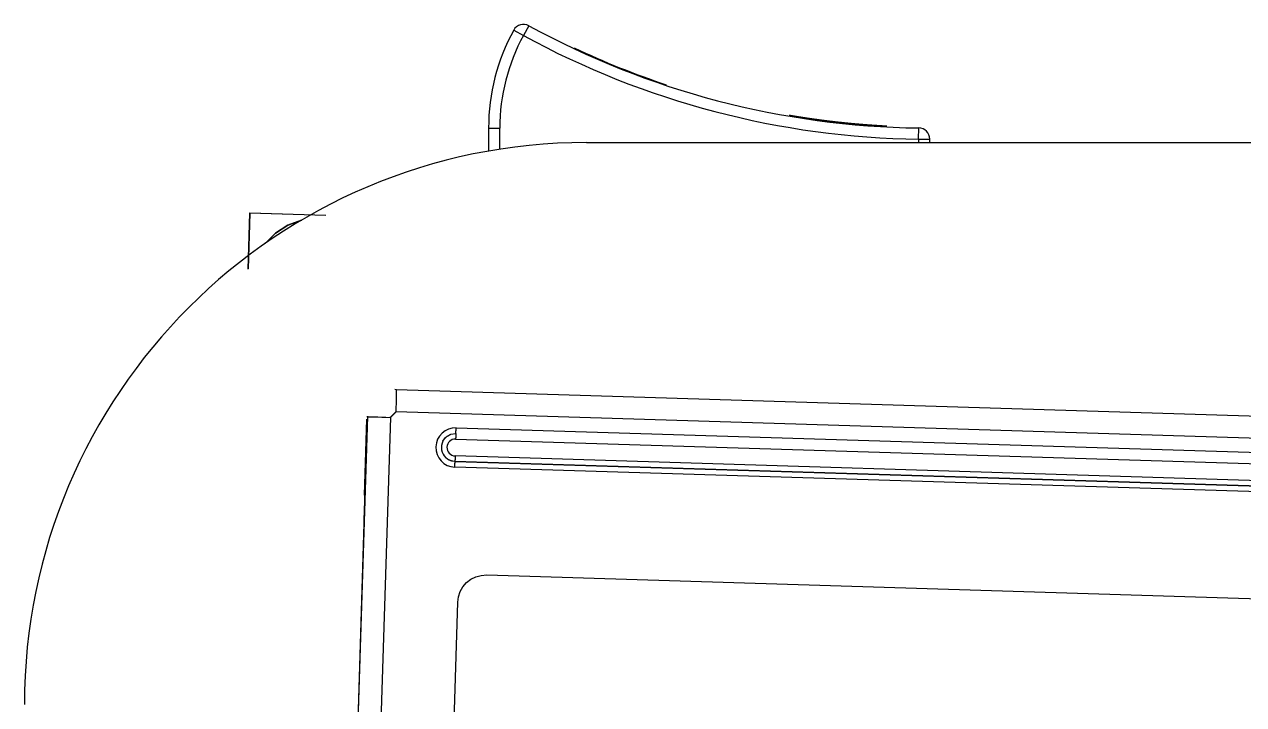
# Model space of a CAD drawing. Extents: x 2.75 to 8.34, y 2.35 to 7.17.
# Drawn here: x 2.7505 to 3.1775, y 3.8078 to 4.046 of the extents above; entities that cross this region are included whole.
import ezdxf

# ---------------------------------------------------------------- set-up
doc = ezdxf.new("R2010")
doc.units = 0
doc.header["$LTSCALE"] = 0.5
doc.layers.add('TANGENT_LINES', color=7, linetype='CONTINUOUS')
doc.layers.add('VISIBLE', color=7, linetype='CONTINUOUS')

msp = doc.modelspace()

# ---------------------------------------------------------------- linework, layer by layer
at = {"layer": 'TANGENT_LINES'}
for p, q in [((2.921852289957546, 4.044001233316318), (2.925276512485939, 4.042121475582315)), ((2.92714846802206, 4.045549969644331), (2.925276512485939, 4.042121475582315)), ((2.913060108875436, 4.009714452248098), (2.916966358875436, 4.009714452248098)), ((2.916966358875436, 4.002274173821219), (2.916966358875436, 4.009714452248098)), ((3.063653858875436, 4.005833899668445), (3.063705251492003, 4.009739811580082)), ((3.063653858875436, 4.005833899668445), (3.063653858875436, 4.004632988243832)), ((3.063653858875436, 4.005833899668445), (3.067560108875436, 4.005833899668445)), ((2.880857069439986, 3.918173007125909), (3.56259482508805, 3.897185035956877)), ((2.863202715246482, 3.664659411587753), (2.870716604387719, 3.908638016865824)), ((2.878654819775383, 3.908383384149495), (2.871140930634146, 3.664404778871423)), ((3.562420668435379, 3.889302411030741), (2.880682912787314, 3.910290382199773)), ((3.540772963426903, 3.875204499597067), (2.9013363960082, 3.894890186842966)), ((3.540694413513238, 3.871261643717437), (2.901257845986333, 3.890947330966666)), ((3.540729424227702, 3.873233843367707), (2.901292856880897, 3.892919530611392)), ((2.901301385239692, 3.892917987194615), (2.901292856881168, 3.892919530611482)), ((2.901301385239405, 3.892917987194528), (3.540737952586209, 3.873232299950843))]:
    msp.add_line(p, q, dxfattribs=at)
for points in [[(2.901595836281921, 3.902757377598299), (2.901594204667457, 3.9027382978811), (2.901592573725256, 3.902718876392597), (2.901590944127581, 3.902698771361487), (2.901589316546694, 3.902677641016466), (2.901587691654857, 3.902655143586231), (2.901586070124335, 3.902630937299479), (2.901584452626416, 3.902604680678994), (2.901582839404785, 3.902576161615769), (2.90158122960657, 3.902545499750997), (2.901579622205589, 3.902512867159019), (2.901578016175661, 3.902478435914174), (2.901576410490605, 3.902442378090805), (2.901574804124239, 3.902404865763252), (2.901573196050383, 3.902366071005856), (2.901571585242854, 3.902326165892958), (2.901569970675473, 3.902285322498899), (2.901568351322056, 3.902243712898019), (2.901566726156423, 3.902201509164659), (2.901565094216844, 3.902158878108879), (2.901563455625218, 3.902115898031081), (2.901561811403163, 3.902072573743922), (2.901560162599564, 3.902028907832781), (2.901558510263305, 3.901984902883034), (2.901556855443271, 3.901940561480058), (2.901555199188349, 3.901895886209227), (2.901553542547423, 3.901850879655921), (2.901551886569378, 3.901805544405516), (2.901550232303101, 3.901759883043388), (2.901548580797474, 3.901713898154912), (2.901546933101385, 3.901667592325467), (2.901545290263718, 3.90162096814043), (2.901543653333358, 3.901574028185177), (2.901542023343, 3.901526775230486), (2.901540400688159, 3.901479219343204), (2.901538784932139, 3.901431380119566), (2.901537175582164, 3.90138327779788), (2.901535572145462, 3.901334932616461), (2.90153397412926, 3.901286364813619), (2.901532381040786, 3.901237594627664), (2.901530792387268, 3.901188642296909), (2.901529207675932, 3.901139528059663), (2.901527626414005, 3.90109027215424), (2.901526048108715, 3.901040894818951), (2.901524472267288, 3.900991416292103), (2.901522898396954, 3.900941856812012), (2.901521326004937, 3.900892236616988), (2.901519754598465, 3.900842575945338), (2.901518183684767, 3.900792895035381)], [(2.901604364640435, 3.902755834179951), (2.901605996254863, 3.902774913897152), (2.901607627197028, 3.902794335385657), (2.901609256794669, 3.902814440416771), (2.901610884375524, 3.902835570761799), (2.90161250926733, 3.902858068192045), (2.901614130797826, 3.902882274478815), (2.901615748295721, 3.902908531099322), (2.901617361517333, 3.902937050162575), (2.901618971315533, 3.902967712027379), (2.901620578716503, 3.903000344619393), (2.901622184746422, 3.903034775864276), (2.901623790431472, 3.903070833687686), (2.901625396797834, 3.903108346015285), (2.901627004871688, 3.903147140772725), (2.901628615679218, 3.903187045885671), (2.901630230246601, 3.903227889279778), (2.901631849600021, 3.903269498880707), (2.901633474765658, 3.903311702614114), (2.901635106705241, 3.903354333669942), (2.901636745296871, 3.90339731374779), (2.901638389518931, 3.903440638034994), (2.901640038322535, 3.903484303946184), (2.9016416906588, 3.903528308895977), (2.901643345478839, 3.903572650299001), (2.901645001733768, 3.903617325569878), (2.9016466583747, 3.90366233212323), (2.901648314352752, 3.903707667373682), (2.901649968619037, 3.903753328735856), (2.901651620124672, 3.903799313624376), (2.90165326782077, 3.903845619453865), (2.901654910658446, 3.903892243638947), (2.901656547588816, 3.903939183594245), (2.901658177579185, 3.903986436548979), (2.901659800234036, 3.904033992436305), (2.90166141599007, 3.904081831659985), (2.901663025340059, 3.904129933981714), (2.901664628776774, 3.904178279163174), (2.901666226792988, 3.904226846966059), (2.901667819881476, 3.904275617152054), (2.90166940853501, 3.904324569482851), (2.901670993246361, 3.904373683720135), (2.901672574508304, 3.9044229396256), (2.901674152813609, 3.904472316960931), (2.901675728655052, 3.904521795487818), (2.901677302525403, 3.904571354967949), (2.901678874917436, 3.904620975163013), (2.901680446323923, 3.904670635834701), (2.901682017237639, 3.904720316744699)], [(2.901336396044216, 3.894890186838833), (2.901334904186345, 3.894840411404081), (2.901333414063887, 3.894790656048157), (2.901331927412257, 3.894740940849892), (2.901330445966869, 3.894691285888117), (2.901328971463134, 3.894641711241657), (2.901327505636469, 3.894592236989345), (2.901326050222287, 3.89454288321001), (2.901324606956, 3.894493669982479), (2.901323177573024, 3.894444617385584), (2.901321763808771, 3.894395745498152), (2.901320367398657, 3.894347074399016), (2.901318990078091, 3.894298624167), (2.901317633582492, 3.894250414880938), (2.901316299647272, 3.894202466619658), (2.901314990007844, 3.894154799461989), (2.901313706293716, 3.894107432786703), (2.901312448695991, 3.894060376464612), (2.901311216368845, 3.894013633512311), (2.901310008443545, 3.893967206794974), (2.901308824051356, 3.893921099177773), (2.901307662323545, 3.893875313525882), (2.901306522391378, 3.893829852704473), (2.90130540338612, 3.893784719578719), (2.901304304439039, 3.893739917013791), (2.901303224681399, 3.893695447874863), (2.901302163244468, 3.893651315027107), (2.901301119259514, 3.893607521335698), (2.901300091857799, 3.893564069665805), (2.901299080170592, 3.893520962882602), (2.901298083534768, 3.893478206642402), (2.901297106922712, 3.893435883102859), (2.901296161497257, 3.893394158456247), (2.901295258738144, 3.893353203196808), (2.901294410125109, 3.893313187818783), (2.901293627137893, 3.893274282816413), (2.901292921256236, 3.893236658683941), (2.901292303959877, 3.893200485915606), (2.901291786728557, 3.89316593500565), (2.901291381042013, 3.893133176448314), (2.901291098379986, 3.89310238073784), (2.901290950222214, 3.893073718368468), (2.901290944287724, 3.893047301726274), (2.901291066800558, 3.893022911070569), (2.901291296360339, 3.893000208852976), (2.901291611557676, 3.892978857385875), (2.901291990983182, 3.892958518981643), (2.901292413227466, 3.892938855952655), (2.90129285688114, 3.89291953061129)], [(2.901257846076662, 3.890947330967063), (2.90125933793452, 3.890997106401866), (2.901260828056964, 3.891046861757839), (2.90126231470858, 3.891096576956154), (2.901263796153955, 3.891146231917981), (2.901265270657676, 3.89119580656449), (2.901266736484328, 3.891245280816853), (2.901268191898498, 3.891294634596238), (2.901269635164772, 3.89134384782382), (2.901271064547736, 3.891392900420765), (2.901272478311977, 3.891441772308246), (2.901273874722081, 3.891490443407434), (2.901275252042634, 3.891538893639499), (2.901276608538224, 3.891587102925611), (2.901277942473434, 3.891635051186941), (2.901279252112853, 3.891682718344662), (2.901280535826975, 3.891730085019999), (2.901281793424691, 3.89177714134214), (2.90128302575183, 3.891823884294491), (2.901284233677124, 3.891870311011878), (2.901285418069307, 3.891916418629128), (2.901286579797113, 3.891962204281069), (2.901287719729277, 3.892007665102529), (2.90128883873453, 3.892052798228335), (2.901289937681608, 3.892097600793313), (2.901291017439245, 3.892142069932294), (2.901292078876172, 3.8921862027801), (2.901293122861126, 3.892229996471563), (2.901294150262838, 3.892273448141508), (2.901295161950044, 3.892316554924762), (2.901296158585866, 3.892359311165016), (2.901297135197922, 3.892401634704616), (2.901298080623377, 3.892443359351287), (2.901298983382494, 3.892484314610786), (2.901299831995531, 3.892524329988868), (2.901300614982751, 3.892563234991293), (2.901301320864415, 3.892600859123819), (2.901301938160782, 3.892637031892201), (2.901302455392114, 3.892671582802198), (2.901302861078672, 3.892704341359569), (2.901303143740715, 3.892735137070069), (2.901303291898507, 3.892763799439457), (2.90130329783302, 3.892790216081653), (2.901303175320212, 3.892814606737342), (2.901302945760459, 3.8928373089549), (2.90130263056315, 3.892858660421956), (2.901302251137674, 3.892878998826135), (2.901301828893421, 3.89289866185506), (2.901301385239778, 3.892917987196361)]]:
    msp.add_lwpolyline(points, dxfattribs=at)
for centre, radius, start, end in [((2.984310108875436, 4.009714452248098), 0.06734375, 151.2350195467312, 180), ((3.067560108875436, 4.302714452248098), 0.29690625, 241.3654883354251, 269.2461657645852), ((2.901470125830458, 3.897833800869144), 0.0068897409534856, 88.23762052098644, 268.2343807618577), ((2.901427425722317, 3.89784150226949), 0.0029527878833699, 88.23865867204478, 268.2333425568709)]:
    msp.add_arc(centre, radius, start, end, dxfattribs=at)
at = {"layer": 'VISIBLE'}
for p, q in [((2.942913674391444, 4.037549849839654), (2.943020028004486, 4.037776099500412)), ((2.9751643210599, 4.02466406401973), (2.97524315705633, 4.024901308378286)), ((2.913060108875436, 4.009714452248098), (2.913060108875436, 4.001623641454224)), ((3.067560108875436, 4.004632988243832), (3.067560108875436, 4.005833899668445)), ((2.947348970514937, 4.004632988243833), (3.439474954766905, 4.004632988243833)), ((2.829307143284153, 3.979943064752968), (2.828703355328613, 3.960337858912493)), ((2.829452125378788, 3.979916826666277), (2.8288522902521, 3.960439970559502)), ((2.829307143284153, 3.979943064752968), (2.829452125378788, 3.979916826666277)), ((2.856095643306562, 3.979118354281128), (2.829307143284153, 3.979943064752968)), ((2.856065248673603, 3.979097515340475), (2.829452125378788, 3.979916826666277)), ((2.880234499269007, 3.918285676556991), (2.880857069439783, 3.918173007125961)), ((2.869595354591639, 3.881141434594522), (2.870415007121467, 3.907755838571096)), ((2.870443696915491, 3.908687406205375), (2.870716604387744, 3.908638016865721)), ((2.878313685436678, 3.908445120823914), (2.878586592908931, 3.90839573148426)), ((2.880614685757152, 3.910302729383737), (2.878586592900819, 3.908395731476632)), ((2.878654819776994, 3.908383384149347), (2.878586592908931, 3.90839573148426)), ((2.880682912625215, 3.910290382048824), (2.878654819768882, 3.908383384141719)), ((2.880602636695097, 3.910304910140685), (2.880614685919399, 3.910302729536297)), ((2.880614685919399, 3.910302729536297), (2.880682912787463, 3.910290382201384)), ((2.899885993262679, 3.902502019874607), (2.901604364640533, 3.902755834179948)), ((2.9016820171475, 3.904720316747478), (3.541118584674405, 3.885034629498249)), ((2.89706389834594, 3.900062659744534), (2.898013227957814, 3.901356339516804)), ((2.901518183648756, 3.900792895036489), (3.540954751067459, 3.881107207790591)), ((2.898664139100398, 3.893782106896511), (2.898072665505703, 3.894260261164539)), ((2.901292856881179, 3.89291953061148), (2.900569372134564, 3.892995601830298)), ((2.901301385239778, 3.892917987196361), (2.900577900493432, 3.892994058414814)), ((2.869697694895188, 3.881122913639373), (2.869595354593094, 3.881141434641743)), ((2.864268753381293, 3.702058664196946), (2.869479999082805, 3.871269632593904)), ((2.91240338123662, 3.853184941509785), (3.527246234816413, 3.83425639607203)), ((2.898687759436157, 3.727563356828778), (2.90226291636432, 3.843649951212547))]:
    msp.add_line(p, q, dxfattribs=at)
for points in [[(3.052579453263913, 4.01034799990199), (3.052579398688263, 4.010348002691549), (3.052579234970175, 4.010348011061305), (3.052578962122957, 4.010348025012884), (3.05257858015991, 4.010348044547906), (3.052578089094335, 4.010348069667998), (3.052577488939537, 4.01034810037478), (3.052576779708818, 4.010348136669878), (3.052575961415479, 4.010348178554913), (3.052575034072825, 4.010348226031509), (3.052573997694156, 4.010348279101288), (3.052572852292777, 4.010348337765875), (3.05257159788199, 4.010348402026893), (3.052570234475098, 4.010348471885965), (3.052568762085402, 4.010348547344712), (3.052567180726206, 4.010348628404761), (3.052565490410813, 4.010348715067733), (3.052563691152525, 4.010348807335252), (3.052561782964644, 4.010348905208938), (3.052559765860474, 4.01034900869042), (3.052557639853316, 4.010349117781316), (3.052555404956474, 4.010349232483251), (3.05255306118325, 4.010349352797849), (3.052550608546948, 4.010349478726734), (3.052548047060869, 4.010349610271527), (3.052545376738316, 4.010349747433851), (3.052542597592591, 4.010349890215331), (3.052539709636998, 4.010350038617589), (3.05253671288484, 4.01035019264225), (3.052533607349418, 4.010350352290935), (3.052530393044036, 4.010350517565269), (3.052527069981996, 4.010350688466872), (3.0525236381766, 4.010350864997371), (3.052520097641152, 4.010351047158387), (3.052516448388954, 4.010351234951544), (3.052512690433308, 4.010351428378466), (3.052508823787517, 4.010351627440773), (3.052504848464885, 4.010351832140092), (3.052500764478768, 4.010352042478212), (3.052496571850109, 4.01035225846197), (3.052492270615158, 4.010352480097445), (3.052487860812003, 4.010352707388949), (3.052483342478729, 4.010352940340796), (3.052478715653423, 4.010353178957291), (3.052473980374172, 4.01035342324275), (3.052469136679063, 4.010353673201482), (3.052464184606182, 4.010353928837799), (3.052459124193615, 4.01035419015601), (3.05245395547945, 4.010354457160429), (3.052448678501772, 4.010354729855367), (3.052443293298669, 4.010355008245132), (3.052437799908227, 4.010355292334038), (3.052432198368533, 4.010355582126396), (3.052426488717673, 4.010355877626515), (3.052420670993733, 4.010356178838707), (3.052414745234802, 4.010356485767286), (3.052408711478965, 4.010356798416558), (3.052402569764309, 4.010357116790838), (3.052396320128921, 4.010357440894436), (3.052389962610885, 4.010357770731662), (3.052383497248291, 4.010358106306828), (3.052376924079224, 4.010358447624246), (3.052370243141771, 4.010358794688226), (3.052363454474019, 4.01035914750308), (3.052356558114054, 4.010359506073118), (3.052349554099962, 4.010359870402651), (3.052342442469832, 4.010360240495992), (3.052335223263263, 4.010360616360391), (3.052327896527596, 4.010360998005543), (3.052320462312608, 4.010361385437381), (3.052312920668084, 4.010361778661795), (3.052305271643803, 4.010362177684677), (3.052297515289549, 4.010362582511915), (3.052289651655101, 4.010362993149402), (3.052281680790243, 4.010363409603026), (3.052273602744753, 4.01036383187868), (3.052265417568539, 4.010364259982031), (3.052257125315499, 4.010364693917661), (3.052248726044316, 4.010365133692157), (3.052240219813951, 4.010365579312504), (3.052231606683363, 4.010366030785686), (3.052222886711515, 4.010366488118691), (3.052214059957367, 4.010366951318503), (3.05220512647988, 4.010367420392108), (3.052196086338015, 4.010367895346492), (3.052186939590733, 4.01036837618864), (3.052177686296996, 4.01036886292554), (3.052168326515762, 4.010369355564174), (3.052158860305993, 4.010369854111529), (3.052149287726654, 4.010370358574593), (3.052139608836701, 4.01037086896035), (3.052129823695096, 4.010371385275783), (3.052119932360802, 4.010371907527883), (3.052109934892778, 4.010372435723632), (3.052099831349986, 4.010372969870017), (3.052089621791635, 4.010373509974436), (3.052079306281108, 4.010374056046302), (3.052068884885228, 4.010374608093934), (3.052058357670926, 4.010375166125418), (3.052047724705131, 4.010375730148844), (3.052036986054772, 4.010376300172304), (3.052026141786778, 4.010376876203884), (3.052015191968076, 4.010377458251675), (3.052004136665599, 4.010378046323769), (3.051992975946273, 4.010378640428216), (3.051981709880012, 4.010379240569889), (3.051970338545852, 4.010379846755624), (3.051958862024564, 4.010380458994677), (3.051947280396921, 4.010381077296307), (3.051935593743697, 4.010381701669769), (3.051923802145663, 4.010382332124322), (3.051911905683591, 4.010382968669222), (3.051899904438255, 4.010383611313729), (3.051887798490425, 4.010384260067095), (3.051875587920875, 4.010384914938582), (3.051863272810377, 4.010385575937446), (3.051850853239703, 4.010386243072943), (3.051838329289626, 4.010386916354332), (3.051825701040917, 4.010387595790869), (3.051812968574351, 4.010388281391812), (3.051800131970698, 4.010388973166418), (3.05178719131073, 4.010389671123943), (3.051774146675222, 4.010390375273649), (3.051760998144943, 4.010391085624786), (3.051747745800669, 4.010391802186618), (3.051734389723169, 4.010392524968397), (3.051720929993218, 4.010393253979385), (3.051707366691587, 4.010393989228836), (3.051693699899046, 4.010394730726006), (3.051679929696373, 4.010395478480157), (3.051666056164336, 4.010396232500543), (3.051652079383709, 4.010396992796422), (3.051637999435262, 4.01039775937705), (3.051623816400985, 4.010398532252969), (3.051609530372012, 4.010399311437014), (3.051595141443654, 4.010400096939949), (3.05158064971124, 4.010400888772444), (3.051566055270101, 4.010401686945168), (3.051551358215566, 4.010402491468795), (3.051536558642964, 4.010403302353992), (3.051521656647628, 4.010404119611434), (3.051506652324885, 4.010404943251789), (3.051491545770065, 4.010405773285729), (3.051476337078499, 4.010406609723925), (3.051461026345517, 4.010407452577048), (3.051445613666448, 4.010408301855767), (3.051430099136621, 4.010409157570754), (3.051414482851369, 4.01041001973268), (3.051398764906018, 4.010410888352215), (3.051382945395901, 4.010411763440032), (3.051367024416347, 4.0104126450068), (3.051351002062685, 4.01041353306319), (3.051334878432447, 4.01041442761753), (3.0513186536361, 4.010415328677646), (3.051302327788813, 4.010416236255328), (3.051285901005761, 4.010417150362404), (3.051269373402116, 4.010418071010695), (3.051252745093055, 4.010418998212028), (3.05123601619375, 4.010419931978229), (3.051219186819378, 4.010420872321121), (3.051202257085111, 4.010421819252532), (3.051185227106125, 4.010422772784286), (3.051168096997594, 4.010423732928208), (3.051150866874691, 4.010424699696124), (3.051133536852592, 4.010425673099857), (3.051116107046472, 4.010426653151237), (3.051098577571503, 4.010427639862084), (3.051080948542861, 4.010428633244227), (3.051063220075721, 4.01042963330949), (3.051045392285256, 4.010430640069696), (3.05102746528664, 4.010431653536674), (3.051009439195049, 4.010432673722248), (3.050991314125657, 4.010433700638243), (3.050973090193636, 4.010434734296482), (3.050954767514164, 4.010435774708795), (3.050936346202414, 4.010436821887003), (3.050917826373559, 4.010437875842933), (3.050899208142776, 4.010438936588412), (3.050880491625237, 4.010440004135262), (3.050861676936117, 4.01044107849531), (3.050842764190592, 4.010442159680381), (3.050823753503833, 4.010443247702298), (3.050804644991017, 4.010444342572891), (3.050785438767319, 4.010445444303984), (3.050766134947912, 4.010446552907399), (3.05074673364797, 4.010447668394963), (3.050727234982667, 4.010448790778502), (3.05070763906718, 4.010449920069841), (3.050687946016681, 4.010451056280805), (3.050668155946352, 4.010452199423263), (3.050648268975668, 4.010453349513309), (3.050628285235615, 4.010454506566188), (3.050608204859079, 4.01045567059458), (3.050588027978948, 4.010456841611167), (3.050567754728111, 4.010458019628627), (3.050547385239452, 4.010459204659644), (3.05052691964586, 4.010460396716896), (3.050506358080222, 4.010461595813064), (3.050485700675425, 4.01046280196083), (3.050464947564356, 4.010464015172872), (3.050444098879902, 4.010465235461873), (3.050423154754951, 4.010466462840512), (3.050402115322389, 4.010467697321471), (3.050380980715104, 4.010468938917431), (3.050359751065981, 4.010470187641069), (3.050338426507912, 4.010471443505071), (3.050317007173779, 4.010472706522112), (3.050295493196473, 4.010473976704878), (3.050273884708905, 4.010475254065966), (3.05025218184886, 4.010476538616021), (3.050230384764584, 4.010477830367082), (3.050208493605677, 4.010479129332167), (3.050186508521742, 4.010480435524296), (3.050164429662377, 4.010481748956491), (3.050142257177185, 4.010483069641768), (3.050119991215765, 4.010484397593146), (3.050097631927718, 4.010485732823645), (3.050075179462646, 4.010487075346284), (3.050052633970149, 4.010488425174083), (3.050029995599828, 4.01048978232006), (3.050007264501283, 4.010491146797234), (3.049984440824115, 4.010492518618626), (3.049961524717926, 4.010493897797254), (3.049938516332316, 4.010495284346136), (3.049915415816885, 4.010496678278292), (3.049892223321235, 4.010498079606743), (3.049868938994966, 4.010499488344505), (3.049845562987679, 4.010500904504599), (3.049822095448974, 4.010502328100043), (3.049798536528454, 4.010503759143859), (3.049774886375715, 4.010505197649061), (3.049751145140365, 4.010506643628675), (3.049727312971999, 4.010508097095713), (3.04970339002022, 4.0105095580632), (3.049679376434627, 4.010511026544151), (3.049655272364824, 4.010512502551588), (3.049631077960409, 4.010513986098529), (3.049606793370983, 4.010515477197991), (3.049582418746148, 4.010516975862998), (3.049557954235504, 4.010518482106565), (3.049533399988652, 4.010519995941713), (3.049508756155193, 4.010521517381461), (3.049484022884727, 4.010523046438827), (3.049459200326855, 4.010524583126831), (3.049434288631178, 4.010526127458492), (3.049409287947298, 4.010527679446831), (3.049384198425089, 4.010529239105243), (3.049359020222056, 4.010530806449514), (3.049333753504131, 4.010532381493078), (3.049308398437675, 4.010533964248794), (3.049282955189053, 4.010535554729516), (3.049257423924627, 4.010537152948096), (3.04923180481076, 4.010538758917391), (3.049206098013816, 4.010540372650254), (3.049180303700157, 4.01054199415954), (3.049154422036148, 4.010543623458104), (3.04912845318815, 4.0105452605588), (3.049102397322528, 4.010546905474482), (3.049076254605644, 4.010548558218004), (3.049050025203861, 4.010550218802221), (3.049023709283545, 4.010551887239991), (3.048997307011056, 4.010553563544162), (3.048970818552758, 4.010555247727594), (3.048944244075014, 4.010556939803138), (3.048917583744189, 4.010558639783651), (3.048890837727078, 4.010560347682016), (3.048864006198114, 4.010562063510944), (3.048837089338265, 4.010563787282632), (3.048810087328703, 4.010565519009236), (3.048783000350604, 4.01056725870291), (3.048755828585143, 4.010569006375807), (3.048728572213495, 4.010570762040084), (3.048701231416834, 4.010572525707895), (3.048673806376336, 4.010574297391393), (3.048646297273175, 4.010576077102736), (3.048618704288525, 4.010577864854076), (3.048591027603563, 4.010579660657569), (3.048563267399462, 4.010581464525369), (3.048535423857397, 4.010583276469633), (3.048507497158544, 4.010585096502512), (3.048479487484077, 4.010586924636163), (3.04845139501517, 4.01058876088274), (3.048423219932999, 4.010590605254399), (3.048394962418741, 4.010592457763294), (3.048366622653566, 4.010594318421578), (3.048338200818652, 4.010596187241409), (3.048309697095172, 4.010598064234938), (3.048281111664303, 4.010599949414322), (3.048252444707219, 4.010601842791717), (3.048223696405095, 4.010603744379275), (3.048194866939105, 4.010605654189153), (3.048165956490423, 4.010607572233503), (3.048136965240227, 4.010609498524482), (3.04810789336969, 4.010611433074245), (3.048078741059986, 4.010613375894945), (3.048049508492291, 4.010615326998737), (3.048020195847778, 4.010617286397776), (3.047990803307624, 4.010619254104217), (3.047961331053004, 4.010621230130216), (3.047931779265092, 4.010623214487925), (3.047902148125062, 4.0106252071895), (3.04787243781409, 4.010627208247096), (3.04784264851335, 4.010629217672869), (3.047812780405232, 4.010631235478981), (3.047782833681573, 4.010633261676944), (3.047752808538643, 4.010635296277656), (3.047722705172736, 4.01063733929201), (3.047692523780149, 4.010639390730897), (3.047662264557172, 4.010641450605205), (3.047631927700103, 4.010643518925826), (3.047601513405235, 4.01064559570365), (3.047571021868864, 4.010647680949567), (3.047540453287282, 4.01064977467447), (3.047509807856785, 4.010651876889247), (3.047479085773667, 4.010653987604788), (3.047448287234224, 4.010656106831985), (3.047417412434748, 4.010658234581728), (3.047386461571534, 4.010660370864906), (3.047355434840879, 4.010662515692411), (3.047324332439076, 4.010664669075135), (3.047293154562419, 4.010666831023967), (3.047261901407201, 4.010669001549796), (3.047230573171336, 4.01067118066487), (3.047199170061123, 4.010673368381038), (3.047167692285575, 4.010675564707426), (3.047136140053699, 4.010677769653138), (3.047104513574508, 4.010679983227277), (3.047072813057012, 4.010682205438951), (3.047041038710221, 4.010684436297262), (3.047009190743147, 4.010686675811313), (3.0469772693648, 4.010688923990211), (3.046945274784189, 4.010691180843059), (3.046913207210327, 4.01069344637896), (3.046881066852223, 4.01069572060702), (3.046848853918888, 4.010698003536342), (3.046816568619333, 4.010700295176032), (3.04678421116257, 4.010702595535193), (3.046751781757606, 4.010704904622929), (3.046719280613455, 4.010707222448343), (3.046686707939126, 4.010709549020543), (3.046654063943629, 4.010711884348631), (3.046621348835977, 4.010714228441711), (3.046588562825178, 4.010716581308888), (3.046555706120245, 4.010718942959264), (3.046522778930186, 4.010721313401946), (3.046489781464014, 4.01072369264604), (3.046456713930738, 4.010726080700644), (3.046423576539369, 4.010728477574867), (3.046390369498918, 4.010730883277812), (3.046357093018395, 4.010733297818583), (3.046323747306813, 4.010735721206286), (3.046290332573179, 4.010738153450022), (3.046256849026505, 4.010740594558898), (3.046223296875803, 4.010743044542018), (3.046189676330082, 4.010745503408485), (3.046155987598353, 4.010747971167404), (3.046122230889627, 4.010750447827878), (3.046088406412914, 4.010752933399013), (3.046054514377225, 4.010755427889913), (3.046020554991573, 4.010757931309659), (3.045986528467869, 4.010760443664855), (3.045952435026692, 4.010762964961243), (3.045918274890229, 4.010765495205566), (3.045884048280664, 4.010768034404562), (3.045849755420186, 4.01077058256497), (3.045815396530981, 4.010773139693532), (3.045780971835234, 4.010775705796986), (3.045746481555132, 4.010778280882073), (3.045711925912862, 4.010780864955533), (3.04567730513061, 4.010783458024106), (3.045642619430562, 4.010786060094532), (3.045607869034905, 4.010788671173549), (3.045573054165826, 4.010791291267902), (3.045538175045509, 4.010793920384324), (3.045503231896143, 4.01079655852956), (3.045468224939913, 4.010799205710349), (3.045433154399006, 4.010801861933429), (3.045398020495607, 4.010804527205542), (3.045362823451938, 4.010807201533611), (3.045327563493645, 4.010809884928506), (3.045292240852498, 4.010812577396577), (3.045256855760892, 4.010815278941767), (3.045221408451218, 4.010817989568012), (3.04518589915587, 4.010820709279252), (3.04515032810724, 4.010823438079428), (3.045114695537721, 4.010826175972475), (3.045079001679704, 4.010828922962337), (3.045043246765584, 4.01083167905295), (3.045007431027753, 4.010834444248255), (3.0449715546986, 4.010837218552188), (3.044935618010524, 4.010840001968692), (3.044899621195913, 4.010842794501704), (3.04486356448716, 4.010845596155163), (3.04482744811666, 4.010848406933009), (3.044791272316804, 4.010851226839181), (3.044755037319983, 4.010854055877617), (3.044718743358593, 4.010856894052258), (3.044682390665025, 4.010859741367043), (3.04464597947167, 4.010862597825909), (3.044609510010925, 4.010865463432799), (3.044572982515177, 4.010868338191647), (3.044536397216823, 4.010871222106396), (3.044499754348253, 4.010874115180985), (3.04446305414186, 4.010877017419349), (3.044426296830039, 4.010879928825434), (3.044389482645181, 4.010882849403174), (3.044352611819677, 4.010885779156509), (3.044315684585921, 4.01088871808938), (3.044278701176306, 4.010891666205723), (3.044241661823225, 4.01089462350948), (3.04420456675907, 4.010897590004589), (3.044167416216232, 4.010900565694989), (3.044130210427106, 4.010903550584621), (3.044092949624084, 4.010906544677422), (3.044055634039558, 4.010909547977331), (3.044018263905921, 4.010912560488289), (3.043980839455687, 4.0109155822135), (3.043943360926207, 4.010918613150304), (3.043905828561069, 4.0109216532983), (3.043868242604261, 4.010924702658011), (3.043830603299775, 4.010927761229961), (3.043792910891599, 4.010930829014675), (3.043755165623724, 4.010933906012673), (3.043717367740139, 4.010936992224483), (3.043679517484835, 4.010940087650624), (3.043641615101802, 4.010943192291621), (3.043603660835029, 4.010946306148), (3.043565654928506, 4.01094942922028), (3.043527597626223, 4.010952561508988), (3.04348948917217, 4.010955703014645), (3.043451329810338, 4.010958853737775), (3.043413119784716, 4.010962013678902), (3.043374859339293, 4.01096518283855), (3.04333654871806, 4.01096836121724), (3.043298188165007, 4.010971548815498), (3.043259777924357, 4.010974745634452), (3.043221318243625, 4.010977951676274), (3.043182809372718, 4.010981166938971), (3.043144251561591, 4.010984391420081), (3.043105645060197, 4.010987625117139), (3.043066990118492, 4.010990868027686), (3.043028286986429, 4.010994120149259), (3.042989535913965, 4.010997381479396), (3.042950737151052, 4.011000652015635), (3.042911890947646, 4.011003931755516), (3.042872997553702, 4.011007220696575), (3.042834057219174, 4.011010518836351), (3.042795070194018, 4.011013826172381), (3.042756036728186, 4.011017142702206), (3.042716957071635, 4.011020468423361), (3.042677831474317, 4.011023803333385), (3.042638660186189, 4.011027147429818), (3.042599443457206, 4.011030500710197), (3.04256018153732, 4.011033863172058), (3.042520874676488, 4.011037234812942), (3.042481523124664, 4.011040615630387), (3.042442127131802, 4.011044005621931), (3.042402686947856, 4.011047404785108), (3.042363202822782, 4.011050813117462), (3.042323675006535, 4.011054230616528), (3.042284103749068, 4.011057657279846), (3.042244489300336, 4.011061093104951), (3.042204831910295, 4.011064538089385), (3.042165131828896, 4.011067992230506), (3.042125389307563, 4.011071455520589), (3.042085604601738, 4.011074927952704), (3.042045777967496, 4.011078409521677), (3.042005909660916, 4.01108190022233), (3.041965999938077, 4.011085400049486), (3.041926049055053, 4.011088908997966), (3.041886057267928, 4.011092427062597), (3.041846024832774, 4.0110959542382), (3.04180595200567, 4.011099490519596), (3.04176583904297, 4.011103035902331), (3.041725686202651, 4.01110659038174), (3.04168549374324, 4.011110153950717), (3.041645261923267, 4.011113726602088), (3.04160499100126, 4.011117308328681), (3.041564681235749, 4.011120899123322), (3.041524332885258, 4.011124498978835), (3.04148394620832, 4.011128107888048), (3.04144352146346, 4.011131725843787), (3.041403058909208, 4.011135352838877), (3.041362558804092, 4.011138988866146), (3.04132202140664, 4.011142633918418), (3.04128144697538, 4.011146287988521), (3.041240835768841, 4.011149951069281), (3.041200188045551, 4.011153623153522), (3.041159504064037, 4.011157304234072), (3.04111878408283, 4.011160994303758), (3.041078028360456, 4.011164693355404), (3.041037237155444, 4.011168401381837), (3.040996410726592, 4.011172118374499), (3.040955549334675, 4.011175844322883), (3.040914653241313, 4.011179579217661), (3.04087372270813, 4.011183323049519), (3.040832757996744, 4.01118707580914), (3.040791759368781, 4.011190837487211), (3.040750727085857, 4.011194608074417), (3.040709661409597, 4.011198387561445), (3.040668562601622, 4.011202175938978), (3.040627430923686, 4.011205973198512), (3.040586266639647, 4.011209779335643), (3.040545070014719, 4.011213594339435), (3.040503841314095, 4.011217418197609), (3.040462580802973, 4.011221250897886), (3.040421288746546, 4.011225092427982), (3.040379965410009, 4.011228942775621), (3.040338611058557, 4.011232801928519), (3.040297225957385, 4.011236669874397), (3.040255810371689, 4.011240546600975), (3.040214364566663, 4.011244432095971), (3.040172888807502, 4.011248326347107), (3.040131383359401, 4.0112522293421), (3.040089848487556, 4.011256141068671), (3.040048284457161, 4.011260061514539), (3.040006691533411, 4.011263990667425), (3.039965069981501, 4.011267928515046), (3.039923420066627, 4.011271875045123), (3.039881742053983, 4.011275830245378), (3.039840036208763, 4.011279794103524), (3.039798302796163, 4.011283766607288), (3.039756542081379, 4.011287747744385), (3.039714754329606, 4.011291737502536), (3.039672939806037, 4.011295735869461), (3.039631098775868, 4.011299742832877), (3.039589231504295, 4.011303758380508), (3.039547338256511, 4.01130778250007), (3.039505419297712, 4.011311815179284), (3.039463474893091, 4.011315856405832), (3.039421505308519, 4.011319906163479), (3.039379510812688, 4.011323964434557), (3.039337491674958, 4.011328031202927), (3.039295448164687, 4.011332106452451), (3.039253380551229, 4.01133619016699), (3.039211289103946, 4.011340282330407), (3.039169174092192, 4.011344382926561), (3.039127035785328, 4.011348491939315), (3.039084874452709, 4.011352609352532), (3.039042690363694, 4.01135673515007), (3.039000483787638, 4.011360869315792), (3.038958254993903, 4.011365011833562), (3.038916004251845, 4.011369162687239), (3.03887373183082, 4.011373321860684), (3.038831438000186, 4.011377489337759), (3.038789123029303, 4.011381665102326), (3.038746787187526, 4.011385849138247), (3.038704430744214, 4.011390041429384), (3.038662053968765, 4.011394241959956), (3.038619657132313, 4.011398450721932), (3.038577240507179, 4.011402667699037), (3.038534804365482, 4.011406892870467), (3.038492348979346, 4.011411126215423), (3.038449874620892, 4.011415367713096), (3.038407381562241, 4.011419617342684), (3.038364870075514, 4.011423875083383), (3.038322340432835, 4.011428140914391), (3.038279792906323, 4.011432414814903), (3.038237227768101, 4.011436696764113), (3.038194645290289, 4.011440986741221), (3.038152045745011, 4.011445284725421), (3.038109429404387, 4.011449590695911), (3.038066796540539, 4.011453904631884), (3.038024147425587, 4.01145822651254), (3.037981482331654, 4.011462556317072), (3.037938801530862, 4.01146689402468), (3.037896105295332, 4.011471239614557), (3.037853393897185, 4.011475593065899), (3.037810667608544, 4.011479954357906), (3.037767926701529, 4.011484323469771), (3.037725171448262, 4.011488700380692), (3.037682402120865, 4.011493085069864), (3.03763961899146, 4.011497477516483), (3.037596822332167, 4.011501877699747), (3.037554012415109, 4.011506285598849), (3.037511189512406, 4.011510701192989), (3.03746835389618, 4.01151512446136), (3.037425505838555, 4.011519555383162), (3.037382645611649, 4.011523993937589), (3.037339773487586, 4.011528440103835), (3.037296889738486, 4.011532893861101), (3.037253994636473, 4.011537355188581), (3.037211088453665, 4.01154182406547), (3.037168171462187, 4.011546300470966), (3.037125243934157, 4.011550784384264), (3.037082306141699, 4.011555275784562), (3.037039358356827, 4.011559774649564), (3.036996400851762, 4.011564280945879), (3.036953433900889, 4.011568794645952), (3.036910457778874, 4.011573315724174), (3.036867472760385, 4.011577844154939), (3.036824479120095, 4.011582379912636), (3.036781477132668, 4.01158692297166), (3.036738467072776, 4.011591473306401), (3.036695449215085, 4.011596030891253), (3.036652423834266, 4.011600595700607), (3.036609391204986, 4.011605167708852), (3.036566351601913, 4.011609746890385), (3.036523305299719, 4.011614333219596), (3.036480252573068, 4.011618926670875), (3.036437193696632, 4.011623527218616), (3.036394128945079, 4.011628134837212), (3.036351058593076, 4.011632749501053), (3.036307982915294, 4.011637371184531), (3.0362649021864, 4.011641999862041), (3.03622181668129, 4.011646635510131), (3.03617872667542, 4.011651278111492), (3.036135632442937, 4.011655927637395), (3.036092534257832, 4.011660584057669), (3.036049432394092, 4.011665247342146), (3.036006327125708, 4.011669917460655), (3.035963218726669, 4.011674594383031), (3.035920107470962, 4.011679278079099), (3.03587699363258, 4.011683968518695), (3.035833877485511, 4.011688665671647), (3.035790759303744, 4.011693369507785), (3.035747639361268, 4.011698079996942), (3.035704517932073, 4.011702797108946), (3.035661395290148, 4.01170752081363), (3.035618271709483, 4.011712251080825), (3.035575147464066, 4.011716987880358), (3.035532022827888, 4.011721731182064), (3.035488898074937, 4.011726480955772), (3.035445773479203, 4.011731237171314), (3.035402649314677, 4.011735999798518), (3.035359525855343, 4.011740768807216), (3.035316403375197, 4.01174554416724), (3.035273282148224, 4.01175032584842), (3.035230162448415, 4.011755113820586), (3.03518704454976, 4.01175990805357), (3.035143928726245, 4.0117647085172), (3.035100815251863, 4.01176951518131), (3.035057704400602, 4.011774328015729), (3.035014596446451, 4.011779146990287), (3.034971491663401, 4.011783972074818), (3.034928390325439, 4.01178880323915), (3.034885292706556, 4.011793640453114), (3.03484219908074, 4.01179848368654), (3.034799109721983, 4.011803332909261), (3.03475602490427, 4.011808188091106), (3.034712944901594, 4.011813049201905), (3.034669869987943, 4.01181791621149), (3.034626800437306, 4.011822789089693), (3.034583736523147, 4.011827667801501), (3.03454067851817, 4.011832552303829), (3.034497626696066, 4.011837442561577), (3.034454581330559, 4.011842338539968), (3.034411542695376, 4.011847240204221), (3.034368511064239, 4.011852147519559), (3.034325486710876, 4.011857060451204), (3.03428246990901, 4.011861978964379), (3.034239460932367, 4.011866903024303), (3.034196460054672, 4.011871832596198), (3.034153467549652, 4.01187676764529), (3.034110483691029, 4.011881708136794), (3.034067508752531, 4.011886654035938), (3.034024543007881, 4.01189160530794), (3.033981586730804, 4.011896561918023), (3.033938640195028, 4.011901523831408), (3.033895703674276, 4.011906491013319), (3.033852777442272, 4.011911463428974), (3.033809861772743, 4.011916441043597), (3.033766956939648, 4.011921423827497), (3.033724063214969, 4.011926411750871), (3.033681180868972, 4.01193140477487), (3.033638310171914, 4.01193640286057), (3.03359545139405, 4.011941405969047), (3.033552604805636, 4.011946414061375), (3.033509770676929, 4.011951427098628), (3.033466949278184, 4.011956445041885), (3.033424140879658, 4.011961467852217), (3.033381345751606, 4.011966495490702), (3.033338564164285, 4.011971527918414), (3.03329579638795, 4.011976565096429), (3.033253042692858, 4.011981606985821), (3.033210303349264, 4.011986653547667), (3.033167578627425, 4.011991704743042), (3.033124868797596, 4.01199676053302), (3.033082174130034, 4.012001820878677), (3.033039494894994, 4.012006885741089), (3.032996831362734, 4.012011955081329), (3.032954183803508, 4.012017028860475), (3.032911552487572, 4.012022107039599), (3.032868937685183, 4.01202718957978), (3.032826339666596, 4.01203227644209), (3.032783758702069, 4.012037367587608), (3.032741195061856, 4.012042462977404), (3.032698649016214, 4.012047562572558), (3.032656120835399, 4.012052666334144), (3.032613610789666, 4.012057774223234), (3.032571119149273, 4.012062886200909), (3.032528646184473, 4.01206800222824), (3.032486192165525, 4.012073122266303), (3.032443757362684, 4.012078246276175), (3.032401342046207, 4.012083374218928), (3.032358946486347, 4.01208850605564), (3.032316570953362, 4.012093641747386), (3.032274215717508, 4.01209878125524), (3.032231881049042, 4.01210392454028), (3.032189567218205, 4.012109071563474), (3.032147274493358, 4.012114222276461), (3.032105003140861, 4.01211937663136), (3.032062753427329, 4.01212453458528), (3.032020525619373, 4.012129696095328), (3.031978319983607, 4.012134861118609), (3.031936136786645, 4.012140029612233), (3.031893976295099, 4.012145201533306), (3.031851838775582, 4.012150376838935), (3.031809724494709, 4.012155555486228), (3.031767633719092, 4.012160737432291), (3.031725566715344, 4.01216592263423), (3.031683523750079, 4.012171111049157), (3.031641505089911, 4.012176302634176), (3.03159951100145, 4.012181497346392), (3.031557541751313, 4.012186695142915), (3.031515597606111, 4.012191895980852), (3.031473678832459, 4.01219709981731), (3.031431785696968, 4.012202306609396), (3.03138991846626, 4.012207516314347), (3.031348077405897, 4.012212728891832), (3.031306262778193, 4.012217944297796), (3.031264474844902, 4.012223162486472), (3.031222713867785, 4.012228383412094), (3.031180980108594, 4.012233607028896), (3.03113927382909, 4.01223883329111), (3.031097595291028, 4.012244062152971), (3.031055944756166, 4.01224929356871), (3.03101432248626, 4.012254527492563), (3.030972728743068, 4.01225976387876), (3.030931163788345, 4.012265002681539), (3.03088962788385, 4.012270243855129), (3.03084812129134, 4.012275487353765), (3.030806644272571, 4.012280733131682), (3.030765197089299, 4.01228598114311), (3.030723780003282, 4.012291231342283), (3.030682393276278, 4.012296483683439), (3.030641037170043, 4.012301738120804), (3.030599711946333, 4.012306994608617), (3.030558417866907, 4.01231225310111), (3.03051715519352, 4.012317513552514), (3.03047592418793, 4.012322775917064), (3.030434725111894, 4.012328040148995), (3.030393558227169, 4.012333306202537), (3.03035242379551, 4.012338574031926), (3.030311322078678, 4.012343843591395), (3.030270253338426, 4.012349114835176), (3.030229217836512, 4.012354387717502), (3.030188215833764, 4.012359662188958), (3.030147247588117, 4.012364938197154), (3.030106313357237, 4.012370215694149), (3.030065413398792, 4.012375494632048), (3.03002454797045, 4.012380774962951), (3.029983717329879, 4.01238605663896), (3.029942921734747, 4.012391339612179), (3.029902161442724, 4.01239662383471), (3.029861436711479, 4.012401909258656), (3.029820747798662, 4.012407195836386), (3.029780094960607, 4.012412483521446), (3.029739478451667, 4.012417772264969), (3.029698898526053, 4.012423062017634), (3.02965835543797, 4.012428352730113), (3.029617849441626, 4.012433644353086), (3.029577380791229, 4.012438936837227), (3.029536949740987, 4.012444230133213), (3.029496556545106, 4.01244952419172), (3.029456201457795, 4.012454818963423), (3.029415884733261, 4.012460114399001), (3.029375606625711, 4.012465410449129), (3.029335367389354, 4.012470707064482), (3.029295167278397, 4.012476004195738), (3.029255006547046, 4.012481301793572), (3.029214885449511, 4.012486599808661), (3.029174804239996, 4.012491898191679), (3.029134763172713, 4.012497196893306), (3.029094762501866, 4.012502495864214), (3.029054802481519, 4.012507795054582), (3.029014883364057, 4.01251309441216), (3.028975005400889, 4.012518393885948), (3.028935168843419, 4.012523693425196), (3.028895373943055, 4.012528992979153), (3.028855620951202, 4.012534292497067), (3.028815910119266, 4.01253959192819), (3.028776241698654, 4.01254489122177), (3.028736615940771, 4.012550190327055), (3.028697033097028, 4.012555489193345), (3.028657493417841, 4.012560787773571), (3.028617997149166, 4.012566086018337), (3.028578544535884, 4.012571383875561), (3.028539135822876, 4.012576681293158), (3.028499771255021, 4.012581978219047), (3.028460451077199, 4.012587274601141), (3.02842117553429, 4.012592570387358), (3.028381944871174, 4.012597865525614), (3.028342759332731, 4.012603159963827), (3.02830361916384, 4.012608453649909), (3.028264524609383, 4.012613746531779), (3.028225475914239, 4.012619038557352), (3.028186473323287, 4.012624329674546), (3.028147517081407, 4.012629619831275), (3.02810860743348, 4.012634908975457), (3.028069744624386, 4.012640197055008), (3.028030928899004, 4.012645484017843), (3.027992160502214, 4.012650769811879), (3.027953439678898, 4.012656054385031), (3.027914766673932, 4.012661337685217), (3.0278761417322, 4.012666619660354), (3.027837565098581, 4.012671900258356), (3.027799037017952, 4.01267717942714), (3.027760557735197, 4.012682457114622), (3.027722127495193, 4.012687733268718), (3.027683746542822, 4.012693007837346), (3.027645415122961, 4.012698280768419), (3.027607133480493, 4.012703552009856), (3.027568901859583, 4.012708821508071), (3.027530720500148, 4.012714089206892), (3.02749258964064, 4.0127193550525), (3.02745450951951, 4.012724618991176), (3.027416480375207, 4.012729880969199), (3.027378502446187, 4.01273514093285), (3.027340575970899, 4.012740398828408), (3.027302701187796, 4.012745654602151), (3.027264878335329, 4.012750908200362), (3.027227107651949, 4.012756159569316), (3.027189389376112, 4.012761408655299), (3.027151723746266, 4.012766655404585), (3.027114111000863, 4.012771899763456), (3.027076551378357, 4.012777141678192), (3.027039045117198, 4.012782381095072), (3.027001592455838, 4.012787617960375), (3.026964193632731, 4.012792852220382), (3.026926848886325, 4.012798083821371), (3.026889558455076, 4.012803312709624), (3.026852322576358, 4.012808538834053), (3.026815141479839, 4.012813762144273), (3.02677801539197, 4.012818982585764), (3.026740944539199, 4.012824200103967), (3.026703929147973, 4.01282941464433), (3.026666969444737, 4.012834626152292), (3.02663006565594, 4.012839834573303), (3.026593218008027, 4.012845039852804), (3.026556426727446, 4.012850241936239), (3.026519692040643, 4.012855440769053), (3.026483014174064, 4.01286063629669), (3.026446393354156, 4.012865828464593), (3.026409829807366, 4.012871017218207), (3.026373323760142, 4.012876202502976), (3.026336875438929, 4.012881384264343), (3.026300485070173, 4.012886562447755), (3.026264152880323, 4.012891736998653), (3.026227879095824, 4.012896907862483), (3.026191663943123, 4.01290207498469), (3.026155507648668, 4.012907238310714), (3.026119410438904, 4.012912397786003), (3.026083372540278, 4.012917553356002), (3.026047394179237, 4.01292270496615), (3.026011475582228, 4.012927852561896), (3.025975616975698, 4.012932996088681), (3.025939818586092, 4.012938135491951), (3.025904080639858, 4.01294327071715), (3.025868403363444, 4.012948401709723), (3.025832786983293, 4.01295352841511), (3.025797231725856, 4.012958650778759), (3.025761737817575, 4.012963768746111), (3.025726305484902, 4.012968882262617), (3.025690934954279, 4.012973991273712), (3.025655626452155, 4.012979095724845), (3.025620380204978, 4.012984195561461), (3.025585196439192, 4.012989290729001), (3.025550075381244, 4.012994381172912), (3.025515017257571, 4.01299946683858), (3.025480022291493, 4.013004547666839), (3.025445090699708, 4.013009623599809), (3.025410222698139, 4.013014694582397), (3.025375418502717, 4.013019760559508), (3.025340678329365, 4.013024821476044), (3.025306002394012, 4.013029877276913), (3.025271390912583, 4.013034927907016), (3.025236844101005, 4.01303997331126), (3.025202362175204, 4.013045013434548), (3.025167945351109, 4.013050048221785), (3.025133593844644, 4.013055077617876), (3.025099307871737, 4.013060101567726), (3.025065087648314, 4.013065120016239), (3.025030933390302, 4.013070132908319), (3.024996845313628, 4.013075140188871), (3.024962823634216, 4.013080141802799), (3.024928868567995, 4.013085137695007), (3.024894980330891, 4.013090127810401), (3.024861159138817, 4.013095112093978), (3.024827405203945, 4.013100090493047), (3.024793718730018, 4.013105062953978), (3.024760099919633, 4.013110029422207), (3.02472654897539, 4.013114989843174), (3.024693066099885, 4.013119944162318), (3.024659651495715, 4.013124892325076), (3.024626305365482, 4.013129834276887), (3.024593027911782, 4.01313476996319), (3.024559819337211, 4.013139699329422), (3.02452667984437, 4.013144622321022), (3.024493609635855, 4.013149538883429), (3.024460608914265, 4.013154448962081), (3.024427677882198, 4.013159352502417), (3.024394816742252, 4.013164249449874), (3.024362025697025, 4.01316913974989), (3.024329304949114, 4.013174023347907), (3.024296654701117, 4.01317890018936), (3.024264075155635, 4.013183770219689), (3.024231566515262, 4.013188633384329), (3.024199128982599, 4.013193489628724), (3.024166762760243, 4.013198338898309), (3.024134468050792, 4.013203181138524), (3.024102245056843, 4.013208016294805), (3.024070093980995, 4.013212844312593), (3.024038015025845, 4.013217665137323), (3.024006008393994, 4.013222478714438), (3.023974074288037, 4.013227284989373), (3.023942212910573, 4.013232083907566), (3.0239104244642, 4.013236875414458), (3.023878709151516, 4.013241659455487), (3.02384706717512, 4.01324643597609), (3.023815498737608, 4.013251204921707), (3.023784004041578, 4.013255966237773), (3.023752583289631, 4.013260719869733), (3.023721236684362, 4.013265465763018), (3.023689964428369, 4.013270203863069), (3.023658766724252, 4.013274934115326), (3.023627643774343, 4.013279656464829), (3.023596595774816, 4.013284370854501), (3.023565622915771, 4.013289077230168), (3.023534725387048, 4.013293775538263), (3.023503903378493, 4.013298465725223), (3.023473157079953, 4.013303147737481), (3.02344248668127, 4.013307821521477), (3.023411892372289, 4.013312487023641), (3.023381374342856, 4.013317144190412), (3.023350932782814, 4.013321792968226), (3.02332056788201, 4.013326433303517), (3.023290279830285, 4.013331065142721), (3.023260068817488, 4.013335688432273), (3.02322993503346, 4.013340303118609), (3.023199878668046, 4.013344909148163), (3.023169899911093, 4.013349506467373), (3.023139998952445, 4.013354095022675), (3.023110175981945, 4.013358674760501), (3.023080431189437, 4.013363245627289), (3.023050764764305, 4.013367807569492), (3.023021176888105, 4.013372360534457), (3.022991667735886, 4.013376904470598), (3.022962237482501, 4.013381439326386), (3.0229328863028, 4.013385965050286), (3.022903614371634, 4.013390481590766), (3.022874421863854, 4.013394988896295), (3.022845308954313, 4.01339948691534), (3.02281627581786, 4.013403975596369), (3.022787322629346, 4.013408454887849), (3.022758449563625, 4.01341292473825), (3.022729656795546, 4.013417385096037), (3.022700944499962, 4.01342183590968), (3.022672312851721, 4.013426277127646), (3.022643762025679, 4.013430708698403), (3.022615292196683, 4.013435130570417), (3.022586903539585, 4.013439542692159), (3.022558596229238, 4.013443945012094), (3.022530370440491, 4.013448337478691), (3.022502226348198, 4.013452720040418), (3.022474164127207, 4.013457092645742), (3.022446183952372, 4.013461455243132), (3.022418285998542, 4.013465807781055), (3.02239047044057, 4.013470150207978), (3.022362737453306, 4.013474482472371), (3.022335087211601, 4.0134788045227), (3.022307519890308, 4.013483116307432), (3.022280035664277, 4.013487417775038), (3.02225263470836, 4.013491708873984), (3.022225317197407, 4.013495989552736), (3.022198083306269, 4.013500259759765), (3.022170933209798, 4.013504519443536), (3.022143867082847, 4.013508768552519), (3.022116885100264, 4.013513007035181), (3.022089987436902, 4.013517234839989), (3.022063174267612, 4.013521451915413), (3.022036445767244, 4.013525658209916), (3.022009802110651, 4.013529853671971), (3.021983243471462, 4.013534038250127), (3.021956770014137, 4.013538211894368), (3.021930381898983, 4.01354237455567), (3.021904079286283, 4.013546526185015), (3.021877862336318, 4.013550666733389), (3.021851731209372, 4.013554796151772), (3.021825686065728, 4.013558914391152), (3.02179972706567, 4.01356302140251), (3.021773854369481, 4.013567117136833), (3.021748068137442, 4.013571201545105), (3.021722368529838, 4.013575274578304), (3.021696755706953, 4.013579336187424), (3.021671229829068, 4.013583386323441), (3.021645791056466, 4.013587424937342), (3.021620439549431, 4.01359145198011), (3.021595175468248, 4.013595467402732), (3.021569998973196, 4.013599471156189), (3.021544910224561, 4.013603463191465), (3.021519909382626, 4.013607443459547), (3.021494996605433, 4.013611411910341), (3.021470172040162, 4.013615368495367), (3.021445435830731, 4.01361931316906), (3.021420788121058, 4.01362324588587), (3.021396229055063, 4.013627166600249), (3.021371758776663, 4.013631075266645), (3.021347377429777, 4.013634971839511), (3.021323085158325, 4.013638856273299), (3.021298882106224, 4.01364272852246), (3.021274768417395, 4.013646588541444), (3.021250744235754, 4.013650436284701), (3.021226809705222, 4.013654271706684), (3.021202964969716, 4.013658094761842), (3.021179210173156, 4.013661905404629), (3.021155545459459, 4.013665703589494), (3.021131970972545, 4.013669489270888), (3.021108486856333, 4.013673262403262), (3.021085093254741, 4.01367702294107), (3.021061790311688, 4.013680770838758), (3.021038578171093, 4.013684506050781), (3.021015456976873, 4.013688228531588), (3.020992426872948, 4.01369193823563), (3.020969488003237, 4.01369563511736), (3.020946640511659, 4.013699319131227), (3.020923884542132, 4.013702990231684), (3.020901220238573, 4.013706648373178), (3.020878647744905, 4.013710293510165), (3.020856167205042, 4.013713925597093), (3.020833778762904, 4.013717544588413), (3.020811482562412, 4.013721150438578), (3.020789278747483, 4.013724743102039), (3.020767167462036, 4.013728322533245), (3.02074514884999, 4.013731888686648), (3.020723223055262, 4.013735441516699), (3.020701390221773, 4.01373898097785), (3.020679650493439, 4.013742507024549), (3.020658004014181, 4.013746019611251), (3.020636450927917, 4.01374951869243), (3.020614991375035, 4.013753004225334), (3.02059362548525, 4.013756476169094), (3.020572353386275, 4.013759934482109), (3.020551175205825, 4.013763379122778), (3.020530091071615, 4.013766810049502), (3.020509101111359, 4.013770227220678), (3.020488205452771, 4.013773630594708), (3.020467404223566, 4.013777020129991), (3.020446697551458, 4.013780395784926), (3.020426085564162, 4.013783757517914), (3.020405568389391, 4.013787105287354), (3.02038514615486, 4.013790439051643), (3.020364818988286, 4.013793758769186), (3.02034458701738, 4.013797064398378), (3.020324450369857, 4.013800355897619), (3.020304409173434, 4.013803633225312), (3.020284463555822, 4.013806896339852), (3.020264613644738, 4.013810145199641), (3.020244859567827, 4.013813379762905), (3.020225201446801, 4.013816599984965), (3.020205639393246, 4.013819805826614), (3.020186173517799, 4.013822997250928), (3.020166803931097, 4.013826174220981), (3.020147530743774, 4.013829336699847), (3.020128354066468, 4.013832484650601), (3.020109274009814, 4.013835618036321), (3.020090290684448, 4.013838736820079), (3.020071404201006, 4.013841840964952), (3.020052614670124, 4.013844930434015), (3.020033922202438, 4.013848005190341), (3.020015326908584, 4.013851065197006), (3.019996828899196, 4.013854110417086), (3.019978428284915, 4.013857140813655), (3.019960125176373, 4.01386015634979), (3.019941919684206, 4.013863156988562), (3.019923811919051, 4.01386614269305), (3.019905801991545, 4.013869113426328), (3.019887890012321, 4.013872069151471), (3.019870076092019, 4.013875009831553), (3.019852360341272, 4.01387793542965), (3.019834742870716, 4.013880845908837), (3.019817223790988, 4.013883741232188), (3.019799803212725, 4.013886621362779), (3.019782481246561, 4.013889486263686), (3.019765258003132, 4.013892335897983), (3.019748133593076, 4.013895170228745), (3.019731108127027, 4.013897989219046), (3.019714181715623, 4.013900792831965), (3.019697354469497, 4.013903581030572), (3.019680626499288, 4.013906353777944), (3.01966399791563, 4.013909111037157), (3.019647468829159, 4.013911852771286), (3.019631039350513, 4.013914578943404), (3.019614709590326, 4.013917289516589), (3.019598479659234, 4.013919984453914), (3.019582349667874, 4.013922663718454), (3.019566319726681, 4.013925327274016), (3.019550389938098, 4.013927975090796), (3.019534560394329, 4.013930607138055), (3.019518831186931, 4.013933223384299), (3.019503202407455, 4.013935823798037), (3.019487674147457, 4.013938408347777), (3.01947224649849, 4.013940977002028), (3.019456919552108, 4.0139435297293), (3.019441693399865, 4.013946066498097), (3.019426568133314, 4.013948587276929), (3.019411543844012, 4.013951092034307), (3.019396620623511, 4.013953580738737), (3.019381798563365, 4.013956053358728), (3.019367077755128, 4.013958509862787), (3.019352458290354, 4.013960950219423), (3.019337940260596, 4.013963374397144), (3.019323523757409, 4.013965782364458), (3.019309208872347, 4.013968174089876), (3.019294995696965, 4.013970549541904), (3.019280884322282, 4.013972908688576), (3.0192668748317, 4.013975251498087), (3.019252967302997, 4.013977577943083), (3.019239161813826, 4.013979887996616), (3.019225458441839, 4.013982181631738), (3.01921185726469, 4.013984458821499), (3.019198358360031, 4.013986719538953), (3.019184961805515, 4.013988963757152), (3.019171667678795, 4.013991191449149), (3.019158476057525, 4.013993402587993), (3.019145387019356, 4.01399559714674), (3.019132400641941, 4.01399777509844), (3.019119517002935, 4.013999936416147), (3.019106736179988, 4.014002081072912), (3.019094058250755, 4.014004209041786), (3.019081483292887, 4.014006320295823), (3.019069011384039, 4.014008414808075), (3.019056642601863, 4.014010492551592), (3.019044377024011, 4.014012553499429), (3.019032214728137, 4.014014597624636), (3.019020155791893, 4.014016624900267), (3.019008200292931, 4.014018635299373), (3.018996348308906, 4.014020628795008), (3.018984599917471, 4.014022605360223), (3.018972955196277, 4.014024564968069), (3.018961414222978, 4.014026507591598), (3.018949977075225, 4.014028433203864), (3.018938643830675, 4.014030341777921), (3.018927414566974, 4.014032233286985), (3.018916289358367, 4.014034107709275), (3.018905268270607, 4.014035965023329), (3.018894351368198, 4.014037805206332), (3.018883538715641, 4.014039628235472), (3.018872830377439, 4.014041434087935), (3.018862226418094, 4.014043222740908), (3.018851726902111, 4.014044994171577), (3.018841331893989, 4.014046748357128), (3.018831041458232, 4.014048485274748), (3.018820855658571, 4.014050204901102), (3.018810774553715, 4.014051907213799), (3.018800798200412, 4.014053592192819), (3.018790926655404, 4.014055259818197), (3.018781159975438, 4.014056910069967), (3.018771498217252, 4.014058542928166), (3.018761941437593, 4.014060158372827), (3.018752489693203, 4.014061756383986), (3.018743143040826, 4.014063336941679), (3.018733901537205, 4.01406490002594), (3.018724765239083, 4.014066445616804), (3.018715734203204, 4.014067973694306), (3.018706808486311, 4.014069484238482), (3.018697988145147, 4.014070977229368), (3.018689273236456, 4.014072452646995), (3.018680663816981, 4.014073910471401), (3.018672159943464, 4.014075350682621), (3.018663761672651, 4.01407677326069), (3.018655469061284, 4.014078178185643), (3.018647282165329, 4.014079565438843), (3.018639201035802, 4.014080935003976), (3.018631225721812, 4.014082286863969), (3.018623356272467, 4.014083621001741), (3.018615592736875, 4.014084937400213), (3.018607935164142, 4.014086236042298), (3.018600383603377, 4.01408751691092), (3.018592938103686, 4.014088779988995), (3.018585598714179, 4.014090025259445), (3.018578365483616, 4.014091252704531), (3.018571238453851, 4.014092462304158), (3.018564217660595, 4.014093654044647), (3.018557303139374, 4.014094827913428), (3.018550494925714, 4.014095983897938), (3.018543793055141, 4.014097121985616), (3.018537197563181, 4.014098242163894), (3.018530708485359, 4.01409934442021), (3.018524325857202, 4.014100428741998), (3.018518049714234, 4.014101495116694), (3.018511880091984, 4.014102543531735), (3.018505817025976, 4.014103573974555), (3.018499860551737, 4.01410458643259), (3.01849401070479, 4.014105580893276), (3.018488267520665, 4.014106557344048), (3.018482631034884, 4.014107515772341), (3.018477101282976, 4.014108456165594), (3.018471678300465, 4.014109378511241), (3.018466362122878, 4.014110282796715), (3.018461152785741, 4.014111169009455), (3.018456050324578, 4.014112037136894), (3.018451054774918, 4.01411288716647), (3.018446166172284, 4.014113719085619), (3.018441384552203, 4.014114532881772), (3.018436709950201, 4.01411532854237), (3.018432142401805, 4.014116106054846), (3.018427681942539, 4.014116865406637), (3.01842332860793, 4.014117606585177), (3.018419082433503, 4.014118329577938), (3.018414943451819, 4.014119034376186), (3.018410911685927, 4.014119720973662), (3.018406987157015, 4.014120389363089), (3.018403169886275, 4.014121039537187), (3.018399459894894, 4.014121671488681), (3.018395857204061, 4.014122285210291), (3.018392361834964, 4.014122880694742), (3.018388973808794, 4.014123457934755), (3.018385693146738, 4.014124016923053), (3.018382519869986, 4.014124557652358), (3.018379453999726, 4.014125080115391), (3.018376495557148, 4.014125584304876), (3.01837364456344, 4.014126070213536), (3.018370901039789, 4.014126537834092), (3.018368265007389, 4.014126987159267), (3.018365736487425, 4.014127418181785), (3.018363315501086, 4.014127830894364), (3.018361002069562, 4.014128225289732), (3.018358796213992, 4.014128601360604), (3.018356697949157, 4.014128959101147), (3.018354707277246, 4.014129298509387), (3.018352824198973, 4.014129619583947), (3.01835104871505, 4.014129922323454), (3.018349380826191, 4.014130206726533), (3.018347820533107, 4.014130472791807), (3.01834636783651, 4.014130720517903), (3.018345022737116, 4.014130949903447), (3.018343785235635, 4.014131160947062), (3.018342655332781, 4.014131353647374), (3.018341633029265, 4.014131528003007), (3.0183407183258, 4.014131684012586), (3.0183399112231, 4.014131821674736), (3.018339211721877, 4.014131940988086), (3.018338619822844, 4.014132041951256), (3.018338135526712, 4.014132124562872), (3.018337758834195, 4.014132188821561), (3.018337489746004, 4.014132234725946), (3.018337328262856, 4.014132262274655), (3.01833727438546, 4.01413227146631)], [(2.834831020310266, 3.969305931500569), (2.838456309479389, 3.972949455158794), (2.842783825777425, 3.975722567214781), (2.847608682294875, 3.977493974261477)], [(2.84759790352902, 3.977487639062429), (2.842786928942355, 3.975718329105153), (2.838470891952512, 3.972952794793958), (2.834853043836596, 3.969321270967411)], [(2.880682912787413, 3.910290382199769), (2.880728888506387, 3.911826034439911), (2.880770475483986, 3.91330314692687), (2.880806075555985, 3.914664955056133), (2.88083432063158, 3.915859125304988), (2.880854125268357, 3.91683976638046), (2.880864728385229, 3.917569192795956), (2.880865722510364, 3.918019373103389), (2.880857069440087, 3.918173007126005)], [(2.870716604387814, 3.908638016865723), (2.870881134411555, 3.908630952574529), (2.871341780884153, 3.908614848868747), (2.872080841419998, 3.90859032460476), (2.873069914337159, 3.90855832223628), (2.874270990118098, 3.908520071596379), (2.875637912094113, 3.908477042635699), (2.877118150220232, 3.908430888933069), (2.87865481977538, 3.908383384149397)], [(2.898013227957814, 3.901356339516804), (2.898018133743106, 3.901363540729698), (2.898024311212284, 3.90137150255463), (2.898033032049232, 3.901380985603637), (2.898045567937835, 3.901392750488756), (2.89806319056198, 3.901407557822026), (2.898087169356848, 3.901426166841674), (2.89811826985539, 3.901449028934871), (2.898156119669322, 3.901475900293899), (2.898200190304381, 3.901506441740575), (2.898249953266312, 3.901540314096718), (2.898304880060853, 3.901577178184146), (2.898364442193748, 3.901616694824678), (2.898428111170734, 3.901658524840131), (2.898495358497557, 3.901702329052327), (2.898565655679954, 3.901747768283081), (2.898638474223668, 3.901794503354211), (2.898713285634439, 3.901842195087539), (2.898789561418008, 3.901890504304879), (2.898866773080118, 3.901939091828054), (2.898944392126508, 3.901987618478879), (2.899021890062918, 3.902035745079173), (2.899098738395092, 3.902083132450756), (2.89917440862877, 3.902129441415445), (2.899248372269691, 3.902174332795058), (2.8993201008236, 3.902217467411416), (2.899389065796233, 3.902258506086334), (2.899454738693335, 3.902297109641633), (2.899516591020645, 3.902332938899129), (2.899574094283905, 3.902365654680644), (2.899626719988857, 3.902394917807993), (2.899673939641239, 3.902420389102995), (2.899715225148108, 3.902441729657125), (2.899750356921769, 3.902458807856188), (2.899779974391695, 3.9024720692865), (2.89980486531556, 3.902482059200739), (2.899825817451044, 3.902489322851586), (2.899843618555821, 3.902494405491716), (2.899859056387568, 3.902497852373811), (2.899872918703962, 3.902500208750548), (2.899885993262679, 3.902502019874607)], [(2.900577900493432, 3.892994058414814), (2.900507448848851, 3.893012412831927), (2.900437076532027, 3.893030813982401), (2.900366862870716, 3.893049308599598), (2.900296887192675, 3.893067943416882), (2.90022722882566, 3.893086765167612), (2.900157967097427, 3.89310582058515), (2.900089181335733, 3.89312515640286), (2.900020950868335, 3.893144819354101), (2.89995335502299, 3.893164856172238), (2.899886473127452, 3.893185313590628), (2.89982038450948, 3.893206238342638), (2.899755168496829, 3.893227677161625), (2.899690904417256, 3.893249676780955), (2.899627671598518, 3.893272283933987), (2.899565549368371, 3.893295545354083), (2.899504617054572, 3.893319507774606), (2.899444953984877, 3.893344217928917), (2.899386627100558, 3.893369715253284), (2.899329597650743, 3.893395976918895), (2.899273773348504, 3.893422948557914), (2.89921906149018, 3.893450575557001), (2.899165369372113, 3.893478803302817), (2.899112604290642, 3.893507577182024), (2.899060673542107, 3.893536842581282), (2.899009484422851, 3.893566544887252), (2.89895894422921, 3.893596629486596), (2.898908960257528, 3.893627041765975), (2.898859439804145, 3.893657727112048), (2.898810290165398, 3.893688630911476), (2.898761418637633, 3.893719698550924), (2.898712732517186, 3.893750875417048), (2.898664139100398, 3.893782106896511)], [(2.869479999079353, 3.871269632481801), (2.869537468728069, 3.873189197781959), (2.869589452450068, 3.875035588390638), (2.869633952540065, 3.876737848552195), (2.869669258884559, 3.878230561363244), (2.869694014680529, 3.879456362707566), (2.86970726857662, 3.880368145726922), (2.869708511233037, 3.880930871111206), (2.869697694895192, 3.881122913639472)], [(2.902262916365071, 3.843649951240147), (2.902511049241636, 3.845563400670295), (2.903127695567762, 3.847391678697856), (2.904089157970945, 3.849064525623505), (2.905358487990206, 3.850517654878001), (2.906886905984729, 3.851695223518989), (2.908615675708102, 3.852551978243964), (2.910478361509326, 3.8530549944493), (2.912403381417633, 3.853184941504311)]]:
    msp.add_lwpolyline(points, dxfattribs=at)
for centre, radius, start, end in [((2.984310108875436, 4.009714452248098), 0.07125, 151.2350195467303, 179.9999999999993), ((2.925276512485939, 4.042121475582315), 0.00390625, 61.3654883354269, 151.2350195467151), ((3.067560108875436, 4.302714452248098), 0.293, 241.3654883354252, 269.2461657645853), ((3.067560108875437, 4.302714452248098), 0.29275, 244.8231002992854, 251.618418859284), ((3.063653858875436, 4.005833899668445), 0.00390625, 0, 89.24616576458284), ((2.947348970514937, 3.807782594543045), 0.1968503937007874, 90, 179.9999999999994), ((2.901453121339339, 3.897836851572249), 0.004921329148481, 153.1100892429554, 226.6148674450049)]:
    msp.add_arc(centre, radius, start, end, dxfattribs=at)

doc.saveas('drawing.dxf')
